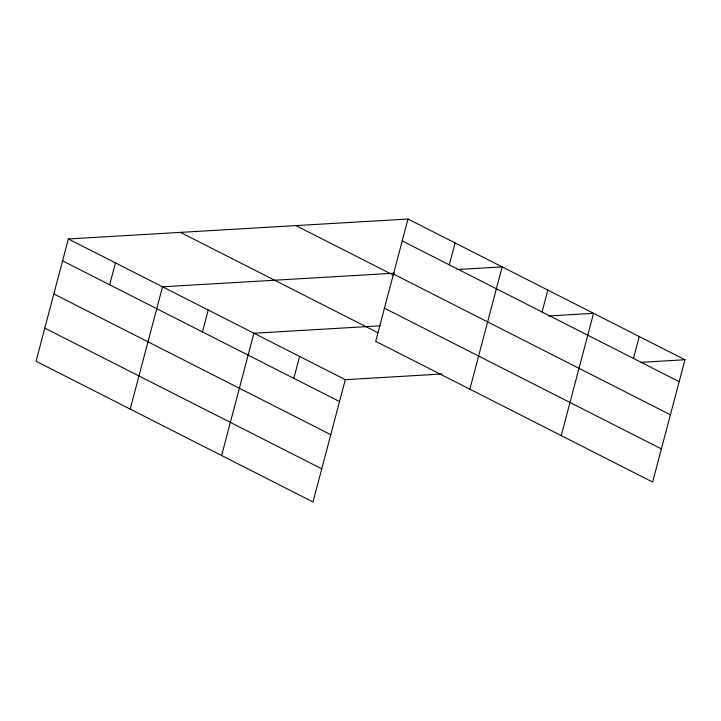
<?xml version="1.0" encoding="UTF-8"?>
<svg xmlns="http://www.w3.org/2000/svg" width="721" height="721" viewBox="0 0 721 721"><rect width="100%" height="100%" fill="white"/><g stroke="black" fill="none" stroke-linecap="round" stroke-linejoin="round"><path stroke-width="1.08" d="M408.005 219.031L375.686 341.33L652.64 482.052L684.95 359.752L408.005 219.031L68.36 238.948L36.05 361.248L312.995 501.969L345.314 379.67L442.009 374.001M109.664 284.759L115.441 262.877M130.213 409.086L162.522 286.796L394.477 273.196M202.439 331.903L208.225 310.012M221.608 455.528L253.918 333.237L380.291 325.82M293.835 378.345L299.612 356.453M449.3 264.841L455.086 242.959M469.849 389.169L502.167 266.878L457.114 269.519M542.075 311.986L547.861 290.094M561.244 435.61L593.554 313.32L548.501 315.96M633.471 358.427L639.257 336.536M640.996 362.33L684.95 359.752M402.219 240.922L679.164 381.643M393.468 274.052L670.413 414.782M295.916 225.601L393.062 274.962M384.446 308.191L661.391 448.913M180.439 232.378L377.921 332.714M68.36 238.948L345.314 379.67M62.583 260.84L339.528 401.561M53.823 293.97L330.777 434.691M44.801 328.109L321.755 468.83"/></g></svg>
